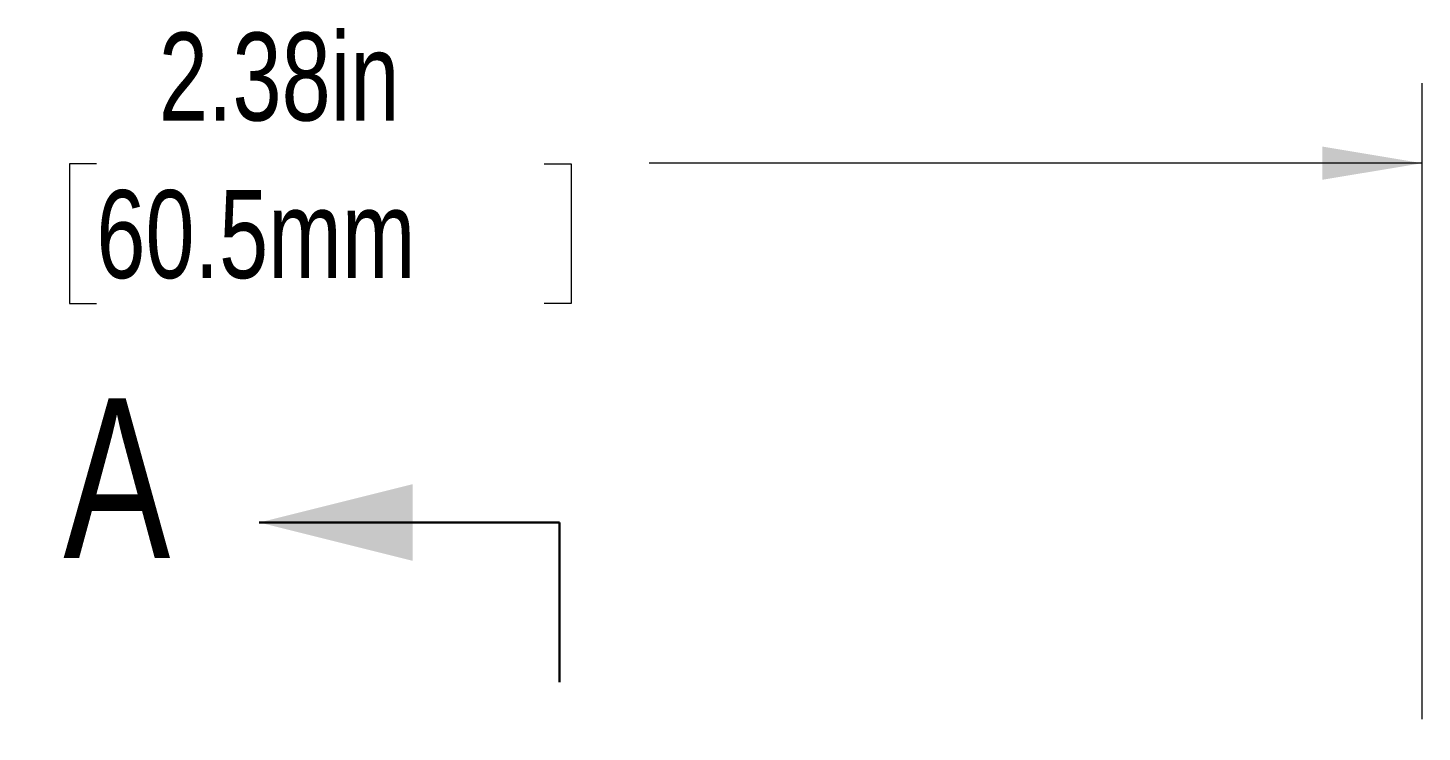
# Paper-space layout 'Inside Dim' of a CAD drawing. Header units: inches. Extents: x 0.04 to 7.3, y 0.02 to 5.63.
# Drawn here: x 1.858 to 3.313, y 2.401 to 3.136 of the extents above; entities that cross this region are included whole.
import ezdxf

# ---------------------------------------------------------------- set-up
doc = ezdxf.new("R2010")
doc.units = ezdxf.units.IN
doc.header["$MEASUREMENT"] = 0
doc.linetypes.add('PHANTOM', pattern=[0.5, 0.25, -0.05, 0.05, -0.05, 0.05, -0.05])
doc.styles.add('SLDTEXTSTYLE0', font='TXT', dxfattribs={"width": 0.75})
doc.dimstyles.new('SLDDIMSTYLE0', dxfattribs={"dimtxt": 0.091864, "dimasz": 0.104, "dimexe": 0, "dimexo": 0.0625, "dimgap": 0.022966, "dimtad": 0, "dimtih": 1, "dimtoh": 1, "dimrnd": 1e-09, "dimzin": 12, "dimdsep": 46, "dimtxsty": 'SLDTEXTSTYLE0', "dimsah": 1, "dimcen": 0.09, "dimadec": 0, "dimazin": 3, "dimtfac": 1, "dimtofl": 0, "dimtmove": 0, "dimatfit": 3, "dimfxl": 1, "dimfrac": 2, "dimtolj": 1, "dimtzin": 12, "dimarcsym": 0})

# ---------------------------------------------------------------- blocks, each defined once
blk = doc.blocks.new('_D_7')
at = {"color": 7, "linetype": 'Continuous', "lineweight": 0, "ltscale": 0.666667}
for p, q in [((0.9328, 2.4144), (0.9328, 3.0783)), ((3.3128, 2.4144), (3.3128, 3.0783)), ((0.9328, 2.9949), (1.8203, 2.9949)), ((1.9297, 2.9942), (1.9017, 2.9942)), ((1.9017, 2.9942), (1.9017, 2.8484)), ((2.3969, 2.9942), (2.4249, 2.9942)), ((2.4249, 2.9942), (2.4249, 2.8484)), ((3.3128, 2.9949), (2.5063, 2.9949)), ((1.9017, 2.8484), (1.9297, 2.8484)), ((2.4249, 2.8484), (2.3969, 2.8484))]:
    blk.add_line(p, q, dxfattribs=at)
for points in [[(0.9328, 2.9949), (1.0368, 2.9776), (1.0368, 3.0123)], [(3.3128, 2.9949), (3.2088, 3.0123), (3.2088, 2.9776)]]:
    blk.add_solid(points, dxfattribs=at)
at = {"color": 7, "linetype": 'Continuous', "lineweight": 0, "ltscale": 0.666667, "char_height": 0.09186, "attachment_point": 1, "style": 'SLDTEXTSTYLE0'}
for s, insert in [('2.38in', (1.9949, 3.1313)), ('60.5mm', (1.9297, 2.9668))]:
    blk.add_mtext(s, dxfattribs=dict(at, insert=insert))

psp = doc.layouts.new('Inside Dim')

# ---------------------------------------------------------------- linework, layer by layer
at = {"color": 7, "linetype": 'Continuous', "lineweight": 30, "ltscale": 0.666667}
psp.add_line((2.413, 2.6198), (2.0997, 2.6198), dxfattribs=at)
at = {"color": 7, "linetype": 'PHANTOM', "lineweight": 30, "ltscale": 0.666667}
psp.add_line((2.413, 2.6198), (2.413, 1.1896), dxfattribs=at)
at = {"color": 7, "linetype": 'Continuous', "lineweight": 30, "ltscale": 0.666667}
psp.add_solid([(2.0997, 2.6198), (2.2597, 2.5798), (2.2597, 2.6598)], dxfattribs=at)

# ---------------------------------------------------------------- texts
at = {"color": 7, "linetype": 'Continuous', "ltscale": 0.666667, "insert": (1.8953, 2.7496), "char_height": 0.1667, "attachment_point": 1, "style": 'SLDTEXTSTYLE0'}
psp.add_mtext('A', dxfattribs=at)

# ---------------------------------------------------------------- dimensions: what is measured, and where the dimension line sits
at = {"color": 7, "linetype": 'Continuous', "lineweight": 0, "ltscale": 0.666667}
dim = psp.add_linear_dim(base=(0.9328, 2.9949), p1=(3.3128, 2.3811), p2=(0.9328, 2.3811), dimstyle='SLDDIMSTYLE0', dxfattribs=at)
dim.commit()
dim.dimension.update_dxf_attribs({"geometry": '_D_7', "text_midpoint": (2.1633, 2.9949), "dimtype": 160})

doc.saveas('drawing.dxf')
